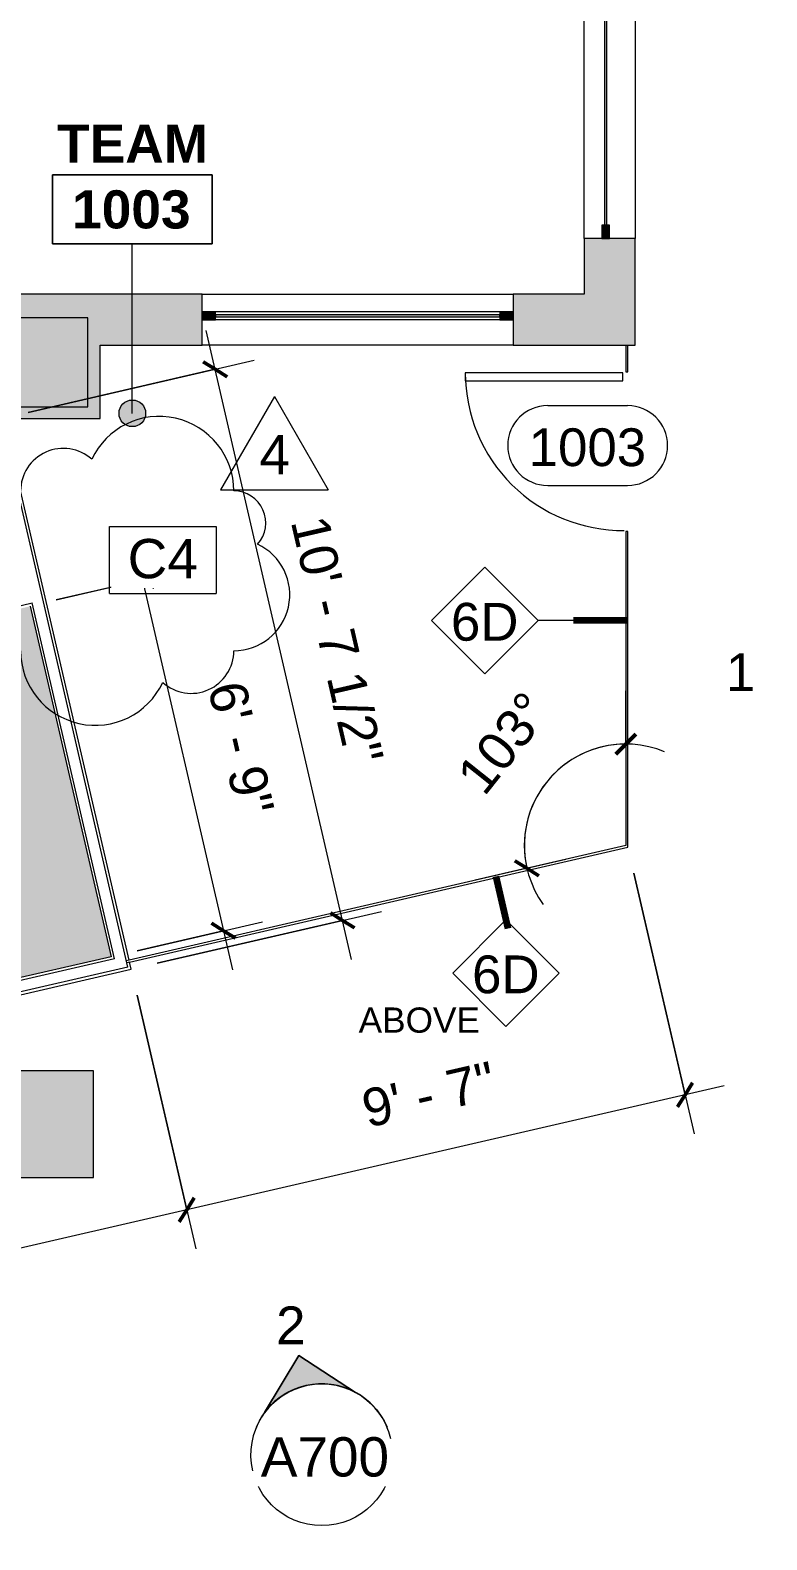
# Model space of a CAD drawing. Header units: inches. Extents: x 920 to 3811, y -644 to 2589.
# Drawn here: x 2504.2 to 2670.1, y 1903.3 to 2243.4 of the extents above; entities that cross this region are included whole.
import ezdxf

# ---------------------------------------------------------------- set-up
doc = ezdxf.new("R2010")
doc.units = ezdxf.units.IN
doc.header["$MEASUREMENT"] = 0
for name, color, linetype, lineweight in [('A-ANNO-DIMS', 211, 'Continuous', 9), ('A-ANNO-DIMS-96', 211, 'Continuous', 9), ('A-ANNO-KEYN', 231, 'Continuous', 9), ('A-AREA-IDEN', 2, 'Continuous', 9), ('A-DOOR', 31, 'Continuous', 13), ('A-DOOR-IDEN', 31, 'Continuous', 9), ('A-GLAZ-CURT', 52, 'Continuous', 13), ('A-GLAZ-CWMG', 51, 'Continuous', 13), ('A-WALL', 113, 'Continuous', 13), ('A-WALL-IDEN', 211, 'Continuous', 9), ('A-WALL-PATT', 111, 'Continuous', 13), ('G-ANNO-REVC', 71, 'Continuous', 9), ('G-ANNO-REVC-IDEN', 71, 'Continuous', 9), ('G-ANNO-SYMB', 111, 'Continuous', 9), ('G-ANNO-TEXT', 231, 'Continuous', 9), ('I-WALL', 2, 'Continuous', 13), ('Q-CASE', 31, 'Continuous', 9), ('S-COLS', 52, 'Continuous', 13)]:
    doc.layers.add(name, color=color, linetype=linetype, lineweight=lineweight)
doc.styles.add('Arial', font='arial.ttf', dxfattribs={"height": 8.851796})
doc.styles.add('Swis721 Lt BT', font='swissl.ttf', dxfattribs={"height": 8.514638})
doc.styles.add('Swis721 Lt BT_1', font='swissl.ttf', dxfattribs={"height": 5.676425})
doc.styles.add('Swis721 Lt BT_B', font='', dxfattribs={"height": 8.583975})
doc.styles.get('Swis721 Lt BT_B').set_extended_font_data('Swis721 Lt BT', bold=True)
doc.dimstyles.new('OTJ_-_3_32__Linear__1_2__Tolerance', dxfattribs={"dimscale": 12, "dimtxt": 9, "dimasz": 0.375, "dimexe": 0.75, "dimexo": 0.5, "dimgap": 0.5, "dimtad": 1, "dimdec": 1, "dimrnd": 0.5, "dimzin": 3, "dimdsep": 46, "dimlunit": 4, "dimtxsty": 'Swis721 Lt BT', "dimblk1": 'OBLIQUE', "dimblk2": 'OBLIQUE', "dimsah": 1, "dimcen": 0.09, "dimdle": 0.75, "dimazin": 0, "dimtfac": 1, "dimtdec": 4, "dimtix": 1, "dimtmove": 0, "dimatfit": 3, "dimfxl": 1, "dimtvp": 1, "dimfrac": 2, "dimtolj": 1, "dimtzin": 0, "dimarcsym": 2})
doc.dimstyles.new('OTJ_-_Angular_-_3_32__Nearest_Whole_Degree_Tolerance_4', dxfattribs={"dimscale": 12, "dimtxt": 9, "dimasz": 0.375, "dimexe": 0.75, "dimexo": 0.5, "dimgap": 0.5, "dimtad": 1, "dimdec": 1, "dimrnd": 0.5, "dimzin": 3, "dimdsep": 46, "dimlunit": 4, "dimtxsty": 'Swis721 Lt BT', "dimblk1": 'OBLIQUE', "dimblk2": 'OBLIQUE', "dimsah": 1, "dimcen": 0.09, "dimdle": 0.75, "dimadec": 0, "dimazin": 2, "dimtfac": 1, "dimtdec": 4, "dimtix": 1, "dimtmove": 0, "dimatfit": 3, "dimfxl": 1, "dimtvp": 1, "dimtfill": 1, "dimfrac": 2, "dimtolj": 1, "dimtzin": 0, "dimarcsym": 2})

# ---------------------------------------------------------------- blocks, each defined once
blk = doc.blocks.new('System Panel - Glazed-4424253-ELEVATION 10 -')
at = {"layer": 'A-GLAZ-CURT'}
blk.add_hatch(color=10, dxfattribs=at).paths.add_polyline_path([(-32, -0.25), (32, -0.25), (32, 0.25), (-32, 0.25)], flags=0)
at = {"layer": 'A-GLAZ-CURT', "color": 8, "lineweight": 20}
for p, q in [((32, 0.25), (-32, 0.25)), ((-32, 0.25), (-32, -0.25)), ((32, -0.25), (32, 0.25)), ((-32, -0.25), (32, -0.25))]:
    blk.add_line(p, q, dxfattribs=at)
blk = doc.blocks.new('Rectangular Mullion - 3_ x 1 3_4_-4401018-ELEVATION 10 -')
at = {"layer": 'A-GLAZ-CWMG'}
blk.add_hatch(color=10, dxfattribs=at).paths.add_polyline_path([(0, 0.25), (0, 0.88), (-3, 0.88), (-3, -0.88), (0, -0.88), (0, -0.25)], flags=0)
at = {"layer": 'A-GLAZ-CWMG', "color": 8, "lineweight": 20}
for p, q in [((0, 0.88), (-3, 0.88)), ((-3, 0.88), (-3, -0.88)), ((0, -0.88), (0, 0.88)), ((-3, -0.88), (0, -0.88))]:
    blk.add_line(p, q, dxfattribs=at)
blk = doc.blocks.new('Rectangular Mullion - 3_ x 1 3_4_-4401019-ELEVATION 10 -')
at = {"layer": 'A-GLAZ-CWMG'}
blk.add_hatch(color=10, dxfattribs=at).paths.add_polyline_path([(-3, -0.25), (-3, 0.88), (0, 0.88), (0, -0.88), (-3, -0.88)], flags=0)
at = {"layer": 'A-GLAZ-CWMG', "color": 8, "lineweight": 20}
for p, q in [((-3, 0.88), (0, 0.88)), ((-3, -0.88), (-3, 0.88)), ((0, 0.88), (0, -0.88)), ((0, -0.88), (-3, -0.88))]:
    blk.add_line(p, q, dxfattribs=at)
blk = doc.blocks.new('Rectangular Mullion - 3_ x 1 3_4_-4424252-ELEVATION 10 -')
at = {"layer": 'A-GLAZ-CWMG', "color": 55}
for p, q in [((5153.96, 2179.92), (5089.96, 2179.92)), ((5153.96, 2178.17), (5089.96, 2178.17))]:
    blk.add_line(p, q, dxfattribs=at)
blk = doc.blocks.new('Concrete-Rectangular-Column - 20 X 20-4423668-ELEVATION 10 -')
at = {"layer": 'S-COLS'}
blk.add_hatch(color=10, dxfattribs=at).paths.add_polyline_path([(10, -10), (10, 10), (-10, 10), (-10, -10)], flags=0)
at = {"layer": 'S-COLS', "color": 8, "lineweight": 20}
for p, q in [((10, 10), (-10, 10)), ((-10, 10), (-10, -10)), ((10, -10), (10, 10)), ((-10, -10), (10, -10))]:
    blk.add_line(p, q, dxfattribs=at)
blk = doc.blocks.new('Concrete-Rectangular-Column - 24 X 24-5487112-ELEVATION 10 -')
at = {"layer": 'S-COLS'}
blk.add_hatch(color=10, dxfattribs=at).paths.add_polyline_path([(12, -12), (12, 12), (-12, 12), (-12, -12), (2.85, -12)], flags=0)
at = {"layer": 'S-COLS', "color": 8, "lineweight": 20}
for p, q in [((12, 12), (-12, 12)), ((-12, 12), (-12, -12)), ((12, -12), (12, 12)), ((-12, -12), (12, -12))]:
    blk.add_line(p, q, dxfattribs=at)
blk = doc.blocks.new('C-Counter Top-no backsplash - 34_ HEIGHT-6144018-ELEVATION 10 -')
at = {"layer": 'Q-CASE'}
blk.add_hatch(color=50, dxfattribs=at).paths.add_polyline_path([(33.84, -23), (33.84, 1), (-47.19, 1), (-47.19, -23), (31.43, -23)], flags=0)
blk.add_line((-47.19, -23), (33.84, -23), dxfattribs=at)
blk = doc.blocks.new('Single Glass_All Glass_Frameless - 3_-0_x8_-0_-4752845-ELEVATION 10 -')
at = {"layer": 'A-DOOR'}
for p, q in [((19.99, 36.46), (19.99, 0.96)), ((21.74, 36.46), (19.99, 36.46)), ((21.74, 0.96), (21.74, 36.46)), ((19.99, 0.96), (21.74, 0.96))]:
    blk.add_line(p, q, dxfattribs=at)
at = {"layer": 'A-DOOR', "lineweight": 9}
blk.add_arc((21.74, 0.96), 35.5, 90, 180.5, dxfattribs=at)
blk = doc.blocks.new('Wall Tag - 1_4_-62626-ELEVATION 10 -')
at = {"layer": 'A-WALL-IDEN'}
for p, q in [((-0.125, 0), (0, 0.125)), ((0, 0.125), (0.125, 0)), ((-0.125, 0), (0, -0.125)), ((0, -0.125), (0.125, 0))]:
    blk.add_line(p, q, dxfattribs=at)
blk = doc.blocks.new('Door Tag - Door Tag-41184-ELEVATION 10 -')
at = {"layer": 'A-DOOR-IDEN'}
for p, q in [((-0.09375, 0.09375), (0.09375, 0.09375)), ((-0.09375, -0.09375), (0.09375, -0.09375))]:
    blk.add_line(p, q, dxfattribs=at)
for centre, start, end in [((-0.09375, 0), 90, 270), ((0.09375, 0), 270, 90)]:
    blk.add_arc(centre, 0.09375, start, end, dxfattribs=at)
blk = doc.blocks.new('DIMBLOCK5-ELEVATION 10 -')
at = {"layer": 'A-ANNO-DIMS-96'}
for p, q in [((2638.32, 2082.54), (2638.32, 2094.54)), ((2638.32, 2082.54), (2638.32, 2082.54)), ((2638.32, 2082.54), (2638.32, 2073.54)), ((2616.08, 2054.58), (2604.39, 2051.88)), ((2616.08, 2054.58), (2624.85, 2056.61))]:
    blk.add_line(p, q, dxfattribs=at)
at = {"layer": 'A-ANNO-DIMS-96', "lineweight": 50}
for p, q in [((2638.32, 2082.54), (2636.07, 2080.29)), ((2638.32, 2082.54), (2640.57, 2084.79)), ((2616.08, 2054.58), (2613.38, 2056.27)), ((2616.08, 2054.58), (2618.78, 2052.9))]:
    blk.add_line(p, q, dxfattribs=at)
at = {"layer": 'A-ANNO-DIMS-96'}
for start, end in [(90, 193), (67.4103, 215.5897)]:
    blk.add_arc((2638.32, 2059.72), 22.83, start, end, dxfattribs=at)
at = {"layer": 'A-ANNO-DIMS-96', "color": 0, "insert": (2599.79, 2075.85), "char_height": 8.515, "width": 27.2571, "attachment_point": 1, "rotation": 51.5, "line_spacing_factor": 1.00667, "style": 'Swis721 Lt BT', "bg_fill": 3, "box_fill_scale": 1.25, "bg_fill_color": 0, "bg_fill_transparency": 0}
blk.add_mtext('103°', dxfattribs=at)
blk = doc.blocks.new('_Oblique')
at = {"color": 0, "linetype": 'ByBlock', "lineweight": -2}
blk.add_line((-0.5, -0.5), (0.5, 0.5), dxfattribs=at)
blk = doc.blocks.new('DIMBLOCK6-ELEVATION 10 -')
at = {"layer": 'A-ANNO-DIMS-96'}
for p, q in [((2576.56, 2034.05), (2543.84, 2175.77)), ((2503.8, 2157.29), (2554.63, 2169.02)), ((2545.86, 2167), (2503.8, 2157.29)), ((2532.8, 2033.19), (2583.3, 2044.85)), ((2574.53, 2042.82), (2532.8, 2033.19))]:
    blk.add_line(p, q, dxfattribs=at)
at = {"layer": 'A-ANNO-DIMS-96', "lineweight": 50}
for p, q in [((2545.86, 2167), (2543.16, 2168.69)), ((2545.86, 2167), (2548.56, 2165.31)), ((2574.53, 2042.82), (2571.83, 2044.51)), ((2574.53, 2042.82), (2577.23, 2041.14))]:
    blk.add_line(p, q, dxfattribs=at)
at = {"layer": 'A-ANNO-DIMS-96', "color": 0, "insert": (2571.16, 2134.64), "char_height": 8.5146, "width": 63.6, "attachment_point": 1, "rotation": 283, "line_spacing_factor": 1.00667, "style": 'Swis721 Lt BT'}
blk.add_mtext('10\' - 7 1/2"', dxfattribs=at)
blk = doc.blocks.new('DIMBLOCK7-ELEVATION 10 -')
at = {"layer": 'A-ANNO-DIMS-96'}
for p, q in [((2640.17, 2053.47), (2653.73, 1994.75)), ((2651.7, 2003.52), (2640.17, 2053.47)), ((2528.3, 2025.99), (2541.5, 1968.84)), ((2539.47, 1977.61), (2528.3, 2025.99)), ((2660.47, 2005.54), (2539.47, 1977.61))]:
    blk.add_line(p, q, dxfattribs=at)
at = {"layer": 'A-ANNO-DIMS-96', "lineweight": 50}
for p, q in [((2651.7, 2003.52), (2650.02, 2000.82)), ((2651.7, 2003.52), (2653.39, 2006.22)), ((2539.47, 1977.61), (2541.16, 1980.31)), ((2539.47, 1977.61), (2537.78, 1974.91))]:
    blk.add_line(p, q, dxfattribs=at)
at = {"layer": 'A-ANNO-DIMS-96', "color": 0, "insert": (2578.25, 2004.39), "char_height": 8.515, "width": 33.0857, "attachment_point": 1, "rotation": 13, "line_spacing_factor": 1.00667, "style": 'Swis721 Lt BT'}
blk.add_mtext('9\' - 7"', dxfattribs=at)
blk = doc.blocks.new('DIMBLOCK8-ELEVATION 10 -')
at = {"layer": 'A-ANNO-DIMS-96'}
for p, q in [((2528.3, 2025.99), (2541.5, 1968.84)), ((2539.47, 1977.61), (2528.3, 2025.99)), ((2407.48, 1998.1), (2420.67, 1940.94)), ((2418.65, 1949.71), (2407.48, 1998.1)), ((2539.47, 1977.61), (2409.88, 1947.69))]:
    blk.add_line(p, q, dxfattribs=at)
at = {"layer": 'A-ANNO-DIMS-96', "lineweight": 50}
for p, q in [((2539.47, 1977.61), (2541.16, 1980.31)), ((2539.47, 1977.61), (2537.78, 1974.91)), ((2418.65, 1949.71), (2420.34, 1952.41)), ((2418.65, 1949.71), (2416.96, 1947.01))]:
    blk.add_line(p, q, dxfattribs=at)
at = {"layer": 'A-ANNO-DIMS-96', "color": 0, "insert": (2458.66, 1976.78), "char_height": 8.515, "width": 40.6286, "attachment_point": 1, "rotation": 13, "line_spacing_factor": 1.00667, "style": 'Swis721 Lt BT'}
blk.add_mtext('10\' - 4"', dxfattribs=at)
blk = doc.blocks.new('Elevation - Filled Arrow 2-347888-ELEVATION 10 -')
at = {"layer": 'G-ANNO-SYMB'}
blk.add_circle((0, 0), 0.1664, dxfattribs=at)
blk = doc.blocks.new('Elevation - Filled Arrow-151867-ELEVATION 10 -')
at = {"layer": 'G-ANNO-SYMB'}
h = blk.add_hatch(color=256, dxfattribs=at)
edge = h.paths.add_edge_path(flags=0)
edge.add_line((0, 0.2393), (0.1103, 0.1247))
edge.add_arc((-0.0002, -0.0002), 0.1667, 48.498, 130.5571)
edge.add_line((-0.1085, 0.1265), (0, 0.2393))
for p, q in [((0, 0.2393), (-0.1085, 0.1265)), ((-0.1084, 0.1266), (0, 0.2393)), ((0, 0.2393), (-0.1084, 0.1266)), ((0, 0.2393), (0.11, 0.1249)), ((0.1103, 0.1247), (0, 0.2393))]:
    blk.add_line(p, q, dxfattribs=at)
blk.add_arc((-0.0002, -0.0002), 0.1667, 48.498, 130.5571, dxfattribs=at)
blk.add_ellipse((-0.0002, -0.0001), major_axis=(-0.1667, 0), ratio=0.999376, start_param=3.141593, end_param=6.283185, dxfattribs=at)
blk = doc.blocks.new('OTJ_ Room Tag - Room Name _ Number-360227-ELEVATION 10 -')
at = {"layer": 'A-AREA-IDEN'}
for p, q in [((-0.1881, -0.1636), (-0.1881, -0.0018)), ((-0.1881, -0.0018), (0.1869, -0.0018)), ((0.1869, -0.0018), (-0.1881, -0.0018)), ((-0.1881, -0.0018), (-0.1881, -0.1636)), ((0.1869, -0.0018), (0.1869, -0.1636)), ((0.1869, -0.1636), (0.1869, -0.0018)), ((0.1869, -0.1636), (-0.1881, -0.1636)), ((-0.1881, -0.1636), (0.1869, -0.1636))]:
    blk.add_line(p, q, dxfattribs=at)
blk = doc.blocks.new('DIMBLOCK52-ELEVATION 10 -')
at = {"layer": 'A-ANNO-DIMS-96'}
for p, q in [((2527.51, 2128.29), (2549.81, 2031.73)), ((2510.06, 2115.02), (2538.31, 2121.55)), ((2529.54, 2119.52), (2510.06, 2115.02)), ((2528.3, 2036), (2556.55, 2042.52)), ((2547.78, 2040.5), (2528.3, 2036))]:
    blk.add_line(p, q, dxfattribs=at)
at = {"layer": 'A-ANNO-DIMS-96', "lineweight": 50}
for p, q in [((2529.54, 2119.52), (2526.84, 2121.21)), ((2529.54, 2119.52), (2532.24, 2117.83)), ((2547.78, 2040.5), (2545.08, 2042.18)), ((2547.78, 2040.5), (2550.48, 2038.81))]:
    blk.add_line(p, q, dxfattribs=at)
at = {"layer": 'A-ANNO-DIMS-96', "color": 0, "insert": (2552.48, 2097.35), "char_height": 8.515, "width": 33.0857, "attachment_point": 1, "rotation": 283, "line_spacing_factor": 1.00667, "style": 'Swis721 Lt BT'}
blk.add_mtext('6\' - 9"', dxfattribs=at)
blk = doc.blocks.new('Keynote Tag - Keynote Number - Boxed-135510-ELEVATION 10 -')
at = {"layer": 'A-ANNO-KEYN'}
for p, q in [((-0.125, -0.0792), (-0.125, 0.0781)), ((-0.125, 0.0781), (0.125, 0.0781)), ((0.125, 0.0781), (0.125, -0.0792)), ((-0.125, -0.0792), (0.125, -0.0792))]:
    blk.add_line(p, q, dxfattribs=at)
blk = doc.blocks.new('Family - ___-6289770-ELEVATION 10 -')
at = {"layer": 'G-ANNO-REVC'}
for centre, radius, start, end in [((5077.28, 2139.58), 16.8, 0, 154.7912), ((5055.68, 2139.58), 9.6, 48.1897, 180), ((5046.08, 2126.98), 12.6, 90, 244.7912), ((5094.08, 2132.38), 7.2, 318.1897, 90), ((5094.08, 2116.18), 12.6, 270, 64.7912), ((5046.08, 2110.78), 7.2, 138.1897, 270), ((5062.88, 2103.58), 16.8, 180, 334.7912), ((5084.48, 2103.58), 9.6, 228.1897, 0)]:
    blk.add_arc(centre, radius, start, end, dxfattribs=at)
blk = doc.blocks.new('Revision Tag - Revision Tag-133968-ELEVATION 10 -')
at = {"layer": 'G-ANNO-REVC-IDEN'}
for p, q in [((0, 0.1384), (-0.1263, -0.0804)), ((0, 0.1384), (0.1263, -0.0804)), ((-0.1263, -0.0804), (0.1263, -0.0804))]:
    blk.add_line(p, q, dxfattribs=at)

msp = doc.modelspace()

# ---------------------------------------------------------------- hatches: boundary and pattern name
at = {"layer": 'A-AREA-IDEN'}
h = msp.add_hatch(color=256, dxfattribs=at)
edge = h.paths.add_edge_path(flags=0)
edge.add_arc((2527.22, 2157.07), 3, 0, 360)
at = {"layer": 'A-WALL-PATT', "lineweight": 9}
h = msp.add_hatch(color=7, dxfattribs=at)
h.paths.add_polyline_path([(2628.95, 2172.44), (2640.45, 2172.44), (2640.45, 2196.44), (2628.95, 2196.44), (2628.95, 2183.94)], flags=0)
h.paths.add_polyline_path([(2640.45, 2266.44), (2640.45, 2307.94), (2628.95, 2307.94), (2628.95, 2266.44)], flags=0)
h.paths.add_polyline_path([(2640.45, 2377.94), (2640.45, 2419.94), (2628.95, 2419.94), (2628.95, 2377.94)], flags=0)
h.paths.add_polyline_path([(2640.45, 2489.94), (2640.45, 2521.44), (2628.95, 2521.44), (2628.95, 2489.94)], flags=0)
h = msp.add_hatch(color=7, dxfattribs=at)
h.paths.add_polyline_path([(2628.95, 2172.44), (2628.95, 2183.94), (2612.95, 2183.94), (2612.95, 2172.44), (2618.37, 2172.44)], flags=0)
h.paths.add_polyline_path([(2494.45, 2172.44), (2497.2, 2172.44), (2497.2, 2178.56), (2517.2, 2178.56), (2517.2, 2172.44), (2542.95, 2172.44), (2542.95, 2183.94), (2481.45, 2183.94), (2481.45, 2172.44), (2492.95, 2172.44)], flags=0)
h.paths.add_polyline_path([(2349.45, 2172.44), (2411.45, 2172.44), (2411.45, 2183.94), (2349.45, 2183.94)], flags=0)
h.paths.add_polyline_path([(2232.95, 2172.44), (2235.7, 2172.44), (2235.7, 2178.56), (2255.7, 2178.56), (2255.7, 2172.44), (2279.45, 2172.44), (2279.45, 2183.94), (2217.45, 2183.94), (2217.45, 2172.44)], flags=0)
h.paths.add_polyline_path([(2147.45, 2172.44), (2147.45, 2183.94), (2086.45, 2183.94), (2086.45, 2172.44)], flags=0)
h.paths.add_polyline_path([(2004.2, 2172.44), (2016.45, 2172.44), (2016.45, 2183.94), (2004.2, 2183.94), (2004.2, 2173.88)], flags=0)
for points in [[(2519.95, 2159.44), (2519.95, 2172.44), (2517.2, 2172.44), (2517.2, 2159.44)], [(2502.2, 2155.94), (2519.95, 2155.94), (2519.95, 2159.44), (2517.2, 2159.44), (2517.2, 2158.56), (2497.95, 2158.56), (2497.95, 2155.94), (2498.3, 2155.94)]]:
    msp.add_hatch(color=7, dxfattribs=at).paths.add_polyline_path(points, flags=0)

# ---------------------------------------------------------------- linework, layer by layer
at = {"layer": 'A-AREA-IDEN'}
msp.add_line((2527.22, 2157.07), (2527.22, 2195.29), dxfattribs=at)
msp.add_circle((2527.22, 2157.07), 3, dxfattribs=at)
at = {"layer": 'A-WALL', "color": 55}
for p, q in [((2628.95, 2196.44), (2628.95, 2266.44)), ((2640.45, 2266.44), (2640.45, 2196.44)), ((2542.95, 2183.94), (2612.95, 2183.94)), ((2612.95, 2172.44), (2542.95, 2172.44))]:
    msp.add_line(p, q, dxfattribs=at)
at = {"layer": 'A-WALL', "color": 8, "lineweight": 20}
for p, q in [((2640.45, 2196.44), (2628.95, 2196.44)), ((2628.95, 2196.44), (2628.95, 2183.94)), ((2640.45, 2172.44), (2640.45, 2196.44)), ((2542.95, 2183.94), (2481.45, 2183.94)), ((2542.95, 2172.44), (2542.95, 2183.94)), ((2628.95, 2183.94), (2612.95, 2183.94)), ((2612.95, 2183.94), (2612.95, 2172.44)), ((2519.95, 2172.44), (2542.95, 2172.44)), ((2612.95, 2172.44), (2640.45, 2172.44))]:
    msp.add_line(p, q, dxfattribs=at)
at = {"layer": 'A-WALL'}
for p, q in [((2526.2, 2032.31), (2497.66, 2155.94)), ((2381.02, 2085.8), (2504.69, 2114.35)), ((2523.2, 2034.18), (2504.69, 2114.35)), ((2523.2, 2034.18), (2405.43, 2006.99)), ((2526.48, 2033.9), (2525.87, 2033.75)), ((2526.2, 2032.31), (2405.99, 2004.55)), ((2526.59, 2033.41), (2525.98, 2033.27))]:
    msp.add_line(p, q, dxfattribs=at)
at = {"layer": 'A-WALL-IDEN'}
for p, q in [((2638.57, 2110.39), (2618.6, 2110.39)), ((2609.1, 2052.72), (2611.36, 2042.96))]:
    msp.add_line(p, q, dxfattribs=at)
at = {"layer": 'A-WALL-IDEN', "lineweight": 90}
for p, q in [((2638.57, 2110.39), (2626.57, 2110.39)), ((2609.1, 2052.72), (2611.8, 2041.02))]:
    msp.add_line(p, q, dxfattribs=at)
at = {"layer": 'I-WALL', "color": 8, "lineweight": 20}
for p, q in [((2519.95, 2155.94), (2519.95, 2172.44)), ((2497.95, 2155.94), (2519.95, 2155.94))]:
    msp.add_line(p, q, dxfattribs=at)
at = {"layer": 'I-WALL'}
for p, q in [((2638.32, 2172.44), (2638.32, 2166.44)), ((2638.82, 2166.44), (2638.82, 2172.44)), ((2638.32, 2166.44), (2638.82, 2166.44)), ((2526.48, 2033.9), (2498.3, 2155.94)), ((2638.32, 2130.44), (2638.32, 2059.72)), ((2638.82, 2130.44), (2638.32, 2130.44)), ((2638.82, 2059.32), (2638.82, 2130.44)), ((2504.23, 2113.6), (2522.45, 2034.65)), ((2638.32, 2059.72), (2526.48, 2033.9)), ((2526.59, 2033.41), (2638.82, 2059.32)), ((2522.45, 2034.65), (2405.29, 2007.6)), ((2406.13, 2003.94), (2526.95, 2031.84)), ((2526.95, 2031.84), (2526.59, 2033.41))]:
    msp.add_line(p, q, dxfattribs=at)

# ---------------------------------------------------------------- block references
at = {"layer": 'A-ANNO-KEYN', "xscale": 95.99999999999994, "yscale": 95.99999999999994, "zscale": 95.99999999999994}
msp.add_blockref('Keynote Tag - Keynote Number - Boxed-135510-ELEVATION 10 -', (2534.1, 2124.05), dxfattribs=at)
at = {"layer": 'A-AREA-IDEN', "xscale": 95.99999999999994, "yscale": 95.99999999999994, "zscale": 95.99999999999994}
msp.add_blockref('OTJ_ Room Tag - Room Name _ Number-360227-ELEVATION 10 -', (2527.28, 2211), dxfattribs=at)
at = {"layer": 'A-DOOR', "rotation": 90}
msp.add_blockref('Single Glass_All Glass_Frameless - 3_-0_x8_-0_-4752845-ELEVATION 10 -', (2638.66, 2144.44), dxfattribs=at)
at = {"layer": 'A-DOOR-IDEN', "xscale": 95.99999999999994, "yscale": 95.99999999999994, "zscale": 95.99999999999994}
msp.add_blockref('Door Tag - Door Tag-41184-ELEVATION 10 -', (2629.75, 2149.82), dxfattribs=at)
at = {"layer": 'A-GLAZ-CURT', "color": 55, "rotation": 90}
msp.add_blockref('System Panel - Glazed-4424253-ELEVATION 10 -', (2633.82, 2231.44), dxfattribs=at)
at = {"layer": 'A-GLAZ-CURT', "color": 55}
msp.add_blockref('System Panel - Glazed-4424253-ELEVATION 10 -', (2577.95, 2179.04), dxfattribs=at)
at = {"layer": 'A-GLAZ-CWMG', "color": 55}
for p, rotation in [((2633.82, 2196.44), 270), ((2542.95, 2179.04), 180)]:
    msp.add_blockref('Rectangular Mullion - 3_ x 1 3_4_-4401018-ELEVATION 10 -', p, dxfattribs=dict(at, rotation=rotation))
msp.add_blockref('Rectangular Mullion - 3_ x 1 3_4_-4424252-ELEVATION 10 -', (-2544.01, 0), dxfattribs=at)
at = {"layer": 'A-GLAZ-CWMG', "color": 55, "extrusion": (0, 0, -1), "rotation": 180}
msp.add_blockref('Rectangular Mullion - 3_ x 1 3_4_-4401019-ELEVATION 10 -', (-2612.95, 2179.04), dxfattribs=at)
at = {"layer": 'A-WALL-IDEN', "xscale": 95.99999999999994, "yscale": 95.99999999999994, "zscale": 95.99999999999994}
for p in [(2606.6, 2110.39), (2611.36, 2030.96)]:
    msp.add_blockref('Wall Tag - 1_4_-62626-ELEVATION 10 -', p, dxfattribs=at)
at = {"layer": 'G-ANNO-REVC-IDEN', "xscale": 95.99999999999994, "yscale": 95.99999999999994, "zscale": 95.99999999999994}
msp.add_blockref('Revision Tag - Revision Tag-133968-ELEVATION 10 -', (2559.2, 2147.55), dxfattribs=at)
at = {"layer": 'G-ANNO-SYMB', "xscale": 95.99999999999993, "yscale": 95.99999999999993, "zscale": 95.99999999999993, "rotation": 13.00000000000155}
msp.add_blockref('Elevation - Filled Arrow 2-347888-ELEVATION 10 -', (2569.88, 1922.44), dxfattribs=at)
at = {"layer": 'Q-CASE', "rotation": 282.9999999999999}
msp.add_blockref('C-Counter Top-no backsplash - 34_ HEIGHT-6144018-ELEVATION 10 -', (2513.87, 2067.4), dxfattribs=at)
at = {"layer": 'S-COLS', "color": 55}
for name, p in [('Concrete-Rectangular-Column - 20 X 20-4423668-ELEVATION 10 -', (2507.2, 2168.56)), ('Concrete-Rectangular-Column - 24 X 24-5487112-ELEVATION 10 -', (2506.45, 1996.94))]:
    msp.add_blockref(name, p, dxfattribs=at)

# ---------------------------------------------------------------- texts
at = {"layer": 'A-AREA-IDEN', "char_height": 8.584, "attachment_point": 2, "line_spacing_factor": 0.998538, "style": 'Swis721 Lt BT_B'}
for s, insert, width in [('TEAM', (2527.29, 2222.14), 36.936), ('1003', (2527, 2207.31), 30.672)]:
    msp.add_mtext(s, dxfattribs=dict(at, insert=insert, width=width))
at = {"layer": 'A-DOOR-IDEN', "insert": (2629.7, 2153.69), "char_height": 8.515, "width": 30.24, "attachment_point": 2, "line_spacing_factor": 1.00667, "style": 'Swis721 Lt BT'}
msp.add_mtext('1003', dxfattribs=at)
at = {"layer": 'A-WALL-IDEN', "char_height": 8.515, "width": 17.496, "attachment_point": 2, "line_spacing_factor": 1.00667, "style": 'Swis721 Lt BT'}
for insert in [(2606.57, 2114.36), (2611.33, 2034.93)]:
    msp.add_mtext('6D', dxfattribs=dict(at, insert=insert))
at = {"layer": 'G-ANNO-REVC-IDEN', "insert": (2559.29, 2152.2), "char_height": 8.85, "width": 8.208, "attachment_point": 2, "line_spacing_factor": 0.938532, "style": 'Arial'}
msp.add_mtext('4', dxfattribs=at)
at = {"layer": 'G-ANNO-SYMB', "insert": (2664.18, 2103.02), "char_height": 8.51, "width": 7.56, "attachment_point": 2, "line_spacing_factor": 1.00667, "style": 'Swis721 Lt BT', "bg_fill": 3, "box_fill_scale": 1.25, "bg_fill_color": 0, "bg_fill_transparency": 0}
msp.add_mtext('1', dxfattribs=at)
at = {"layer": 'G-ANNO-TEXT', "color": 7, "insert": (2578.18, 2023.21), "char_height": 5.676, "width": 30.24, "attachment_point": 1, "line_spacing_factor": 1.00667, "style": 'Swis721 Lt BT_1'}
msp.add_mtext('ABOVE', dxfattribs=at)

# ---------------------------------------------------------------- dimensions: what is measured, and where the dimension line sits
at = {"layer": 'A-ANNO-DIMS'}
for base, p1, p2, angle, override, picture, middle in [((2545.86, 2167), (2526.95, 2031.84), (2497.95, 2155.94), 283, {"dimpost": '<>', "dimfxl": 127.444006}, 'DIMBLOCK6-ELEVATION 10 -', (2570.78, 2107.36)), ((2547.78, 2040.5), (2504.21, 2113.67), (2522.45, 2034.65), 283, {"dimpost": '<>', "dimfxl": 81.103246}, 'DIMBLOCK52-ELEVATION 10 -', (2548.77, 2082.34)), ((2418.65, 1949.71), (2526.95, 2031.84), (2406.13, 2003.94), 13, {"dimpost": '<>', "dimfxl": 124}, 'DIMBLOCK8-ELEVATION 10 -', (2476.73, 1973.77))]:
    dim = msp.add_linear_dim(base=base, p1=p1, p2=p2, angle=angle, dimstyle='OTJ_-_3_32__Linear__1_2__Tolerance', override=override, dxfattribs=at)
    dim.commit()
    dim.dimension.update_dxf_attribs({"geometry": picture, "text_midpoint": middle})

# ---------------------------------------------------------------- next in the draw order: texts
at = {"layer": 'A-ANNO-KEYN', "insert": (2534.07, 2128.76), "char_height": 8.852, "width": 18.792, "attachment_point": 2, "line_spacing_factor": 0.938532, "style": 'Arial', "bg_fill": 3, "box_fill_scale": 1.25, "bg_fill_color": 0, "bg_fill_transparency": 0}
msp.add_mtext('C4', dxfattribs=at)
at = {"layer": 'G-ANNO-SYMB', "insert": (2570.59, 1926.39), "char_height": 8.852, "width": 34.452, "attachment_point": 2, "line_spacing_factor": 0.938532, "style": 'Arial', "bg_fill": 3, "box_fill_scale": 1.25, "bg_fill_color": 0, "bg_fill_transparency": 0}
msp.add_mtext('A700', dxfattribs=at)

# ---------------------------------------------------------------- next in the draw order: dimensions: what is measured, and where the dimension line sits
at = {"layer": 'A-ANNO-DIMS'}
dim = msp.add_angular_dim_3p(base=(2625.45, 2078.57), center=(2638.32, 2059.72), p1=(2638.32, 2100.54), p2=(2598.54, 2050.53), dimstyle='OTJ_-_Angular_-_3_32__Nearest_Whole_Degree_Tolerance_4', override={"dimpost": '<>', "dimfxl": 63.903542}, dxfattribs=at)
dim.commit()
dim.dimension.update_dxf_attribs({"geometry": 'DIMBLOCK5-ELEVATION 10 -', "text_midpoint": (2612.34, 2080.39)})

# ---------------------------------------------------------------- next in the draw order: block references
at = {"layer": 'G-ANNO-REVC'}
msp.add_blockref('Family - ___-6289770-ELEVATION 10 -', (-2544.01, 0), dxfattribs=at)
at = {"layer": 'G-ANNO-SYMB', "xscale": 95.99999999999993, "yscale": 95.99999999999993, "zscale": 95.99999999999993, "rotation": 13.00000000000155}
msp.add_blockref('Elevation - Filled Arrow-151867-ELEVATION 10 -', (2569.88, 1922.44), dxfattribs=at)

# ---------------------------------------------------------------- next in the draw order: dimensions: what is measured, and where the dimension line sits
at = {"layer": 'A-ANNO-DIMS'}
dim = msp.add_linear_dim(base=(2539.47, 1977.61), p1=(2638.82, 2059.32), p2=(2526.95, 2031.84), angle=13, dimstyle='OTJ_-_3_32__Linear__1_2__Tolerance', override={"dimpost": '<>', "dimfxl": 115.197372}, dxfattribs=at)
dim.commit()
dim.dimension.update_dxf_attribs({"geometry": 'DIMBLOCK7-ELEVATION 10 -', "text_midpoint": (2593.25, 2000.67)})

# ---------------------------------------------------------------- next in the draw order: texts
at = {"layer": 'G-ANNO-SYMB', "insert": (2562.91, 1955.85), "char_height": 8.51, "width": 7.56, "attachment_point": 2, "line_spacing_factor": 1.00667, "style": 'Swis721 Lt BT', "bg_fill": 3, "box_fill_scale": 1.25, "bg_fill_color": 0, "bg_fill_transparency": 0}
msp.add_mtext('2', dxfattribs=at)

doc.saveas('drawing.dxf')
